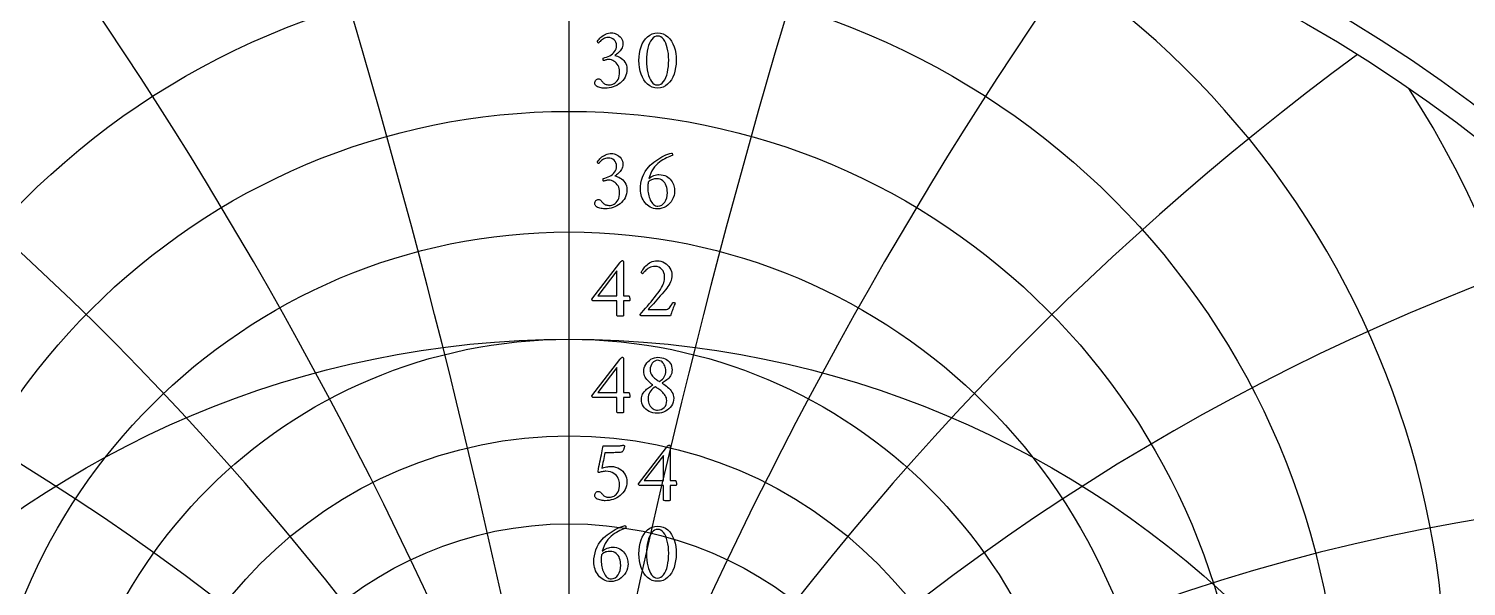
# Model space of a CAD drawing. Header units: millimetres. Extents: x -50 to 50, y -50 to 64.
# Drawn here: x -16.41 to 27.25, y 21.96 to 38.88 of the extents above; entities that cross this region are included whole.
import ezdxf

# ---------------------------------------------------------------- set-up
doc = ezdxf.new("R2010")
doc.units = ezdxf.units.MM
for name, color, linetype in [('ENGRAVE', 7, 'Continuous'), ('ENGRAVE_FINE', 8, 'Continuous'), ('GUIDE', 3, 'Continuous'), ('TEXT', 5, 'Continuous')]:
    doc.layers.add(name, color=color, linetype=linetype)

msp = doc.modelspace()

# ---------------------------------------------------------------- linework, layer by layer
at = {"layer": 'ENGRAVE'}
msp.add_lwpolyline([(0, -45), (0, 45)], dxfattribs=at)
for centre, radius in [((0, 0), 45), ((0, 17.1411), 23.4023), ((0, 15.8552), 20.5206), ((0, 14.8094), 17.9054), ((0, 0), 29.4565), ((0, 13.9564), 15.5001), ((0, 13.2614), 13.2614), ((0, 12.6986), 11.1548)]:
    msp.add_circle(centre, radius, dxfattribs=at)
for centre, radius, start, end in [((0, 18.7331), 26.626, 104.6529, 75.3471), ((0, 20.7246), 30.2956, 147.33942, 32.66058), ((0, 23.2522), 34.5595, 169.60534, 10.39466)]:
    msp.add_arc(centre, radius, start, end, dxfattribs=at)
at = {"layer": 'ENGRAVE_FINE'}
for centre, radius, start, end in [((-249.6616, -32.7148), 253.5131, 4.461368, 17.676322), ((-249.6616, -32.7148), 253.5131, 4.461368, 17.676322), ((249.6616, -32.7148), 253.5131, 162.323678, 175.538632), ((249.6616, -32.7148), 253.5131, 162.323678, 175.538632), ((-120.9497, -32.7148), 128.712, 8.977692, 35.48643), ((-120.9497, -32.7148), 128.712, 8.977692, 35.48643), ((120.9497, -32.7148), 128.712, 144.51357, 171.022308), ((120.9497, -32.7148), 128.712, 144.51357, 171.022308), ((-76.2485, -32.7148), 88.0442, 13.606314, 53.548789), ((-76.2485, -32.7148), 88.0442, 13.606314, 53.548789), ((76.2485, -32.7148), 88.0442, 126.451211, 166.393686), ((76.2485, -32.7148), 88.0442, 126.451211, 166.393686), ((-52.4635, -32.7148), 68.4862, 18.409528, 71.93986), ((-52.4635, -32.7148), 68.4862, 18.409528, 71.93986), ((52.4635, -32.7148), 68.4862, 108.06014, 161.590472), ((52.4635, -32.7148), 68.4862, 108.06014, 161.590472), ((-36.9389, -32.7148), 57.4667, 23.457516, 90.642678), ((-36.9389, -32.7148), 57.4667, 23.457516, 90.642678), ((36.9389, -32.7148), 57.4667, 89.357322, 156.542484), ((36.9389, -32.7148), 57.4667, 89.357322, 156.542484)]:
    msp.add_arc(centre, radius, start, end, dxfattribs=at)
at = {"layer": 'GUIDE'}
msp.add_circle((0, 0), 45.75, dxfattribs=at)
at = {"layer": 'TEXT'}
for points in [[(1.296, 38.7594), (1.3301, 38.757), (1.3659, 38.7498), (1.4033, 38.7377), (1.4424, 38.7208), (1.4809, 38.6993), (1.5166, 38.6732), (1.5495, 38.6427), (1.5795, 38.6077), (1.6045, 38.5685), (1.6224, 38.5252), (1.6331, 38.478), (1.6367, 38.4267), (1.6341, 38.3863), (1.6264, 38.3476), (1.6135, 38.3105), (1.5954, 38.2751), (1.5738, 38.2416), (1.5502, 38.2105), (1.5246, 38.1817), (1.497, 38.1553), (1.4691, 38.1313), (1.4428, 38.1101), (1.4179, 38.0914), (1.3945, 38.0755), (1.4324, 38.0676), (1.4717, 38.0548), (1.5123, 38.037), (1.5542, 38.0142), (1.5952, 37.9866), (1.633, 37.954), (1.6677, 37.9167), (1.6992, 37.8745), (1.7254, 37.8275), (1.7441, 37.7757), (1.7554, 37.7191), (1.7591, 37.6576), (1.7555, 37.5927), (1.7448, 37.5309), (1.7269, 37.4723), (1.7019, 37.4168), (1.671, 37.3649), (1.6354, 37.317), (1.5951, 37.2731), (1.5502, 37.2332), (1.5015, 37.1975), (1.4501, 37.1663), (1.3958, 37.1396), (1.3386, 37.1174), (1.2797, 37.0999), (1.2202, 37.0875), (1.16, 37.08), (1.0991, 37.0775), (1.0723, 37.0784), (1.0422, 37.0811), (1.009, 37.0857), (0.9727, 37.0921), (0.9357, 37.1005), (0.9005, 37.1111), (0.8672, 37.1238), (0.8356, 37.1387), (0.8297, 37.144), (0.8223, 37.152), (0.8137, 37.1626), (0.8037, 37.1759), (0.7944, 37.1907), (0.7877, 37.2059), (0.7837, 37.2213), (0.7824, 37.2371), (0.7845, 37.2638), (0.7907, 37.2877), (0.8011, 37.309), (0.8157, 37.3276), (0.8329, 37.3428), (0.8513, 37.3536), (0.8708, 37.3601), (0.8915, 37.3622), (0.9167, 37.3597), (0.9391, 37.3519), (0.9586, 37.339), (0.9754, 37.321), (0.9907, 37.3009), (1.0063, 37.2821), (1.022, 37.2643), (1.0379, 37.2478), (1.0574, 37.2306), (1.0788, 37.2162), (1.102, 37.2046), (1.1271, 37.1959), (1.1529, 37.1895), (1.1786, 37.1849), (1.2042, 37.1822), (1.2295, 37.1813), (1.2642, 37.1837), (1.299, 37.1909), (1.3341, 37.203), (1.3692, 37.2198), (1.4031, 37.2423), (1.4341, 37.2711), (1.4623, 37.3062), (1.4877, 37.3476), (1.5086, 37.3959), (1.5236, 37.4517), (1.5326, 37.515), (1.5356, 37.5858), (1.5326, 37.6374), (1.5236, 37.6859), (1.5086, 37.7312), (1.4877, 37.7734), (1.462, 37.8119), (1.4328, 37.8463), (1.4001, 37.8764), (1.3639, 37.9025), (1.3254, 37.9234), (1.2857, 37.9384), (1.2449, 37.9474), (1.2029, 37.9504), (1.1815, 37.9495), (1.16, 37.947), (1.1383, 37.9429), (1.1164, 37.9371), (1.0957, 37.9309), (1.0775, 37.9258), (1.0618, 37.9216), (1.0485, 37.9184), (1.0416, 37.9296), (1.0366, 37.9417), (1.0336, 37.9549), (1.0326, 37.969), (1.0329, 37.9777), (1.0339, 37.985), (1.0356, 37.991), (1.0379, 37.9956), (1.0891, 38.0091), (1.139, 38.0256), (1.1876, 38.045), (1.2348, 38.0675), (1.2792, 38.0932), (1.319, 38.1224), (1.3543, 38.155), (1.3852, 38.1912), (1.4102, 38.2314), (1.4281, 38.276), (1.4388, 38.3252), (1.4424, 38.3788), (1.4379, 38.4286), (1.4245, 38.474), (1.402, 38.5151), (1.3706, 38.5518), (1.3321, 38.5821), (1.2887, 38.6037), (1.2403, 38.6167), (1.1869, 38.621), (1.147, 38.6186), (1.1098, 38.6114), (1.0752, 38.5993), (1.0432, 38.5824), (1.0142, 38.563), (0.9883, 38.5432), (0.9656, 38.5231), (0.9461, 38.5026), (0.9295, 38.4839), (0.9158, 38.469), (0.9049, 38.4579), (0.8969, 38.4507), (0.8915, 38.4519), (0.8862, 38.4554), (0.8809, 38.4612), (0.8756, 38.4693), (0.8709, 38.4786), (0.8676, 38.488), (0.8656, 38.4973), (0.8649, 38.5066), (0.8863, 38.5369), (0.9105, 38.5668), (0.9375, 38.5962), (0.9674, 38.625), (0.9999, 38.6525), (1.0349, 38.6776), (1.0724, 38.7004), (1.1124, 38.7208), (1.1548, 38.7377), (1.1996, 38.7498), (1.2466, 38.757), (1.296, 38.7594)], [(2.6879, 38.7567), (2.7761, 38.7496), (2.8572, 38.7281), (2.9312, 38.6924), (2.9979, 38.6423), (3.0573, 38.5804), (3.1091, 38.5089), (3.1531, 38.428), (3.1896, 38.3376), (3.2181, 38.2402), (3.2385, 38.1383), (3.2507, 38.032), (3.2548, 37.9211), (3.2506, 37.8102), (3.2381, 37.7039), (3.2173, 37.602), (3.1882, 37.5046), (3.1512, 37.4141), (3.1067, 37.333), (3.0547, 37.2611), (2.9953, 37.1986), (2.9287, 37.1479), (2.8552, 37.1117), (2.775, 37.09), (2.6879, 37.0828), (2.6031, 37.09), (2.5242, 37.1117), (2.4514, 37.1479), (2.3845, 37.1986), (2.3244, 37.2611), (2.2717, 37.333), (2.2266, 37.4141), (2.1889, 37.5046), (2.1592, 37.602), (2.138, 37.7039), (2.1253, 37.8102), (2.121, 37.9211), (2.1252, 38.032), (2.1377, 38.1383), (2.1585, 38.2402), (2.1876, 38.3376), (2.2247, 38.428), (2.2694, 38.5089), (2.3218, 38.5804), (2.3819, 38.6423), (2.4489, 38.6924), (2.5222, 38.7281), (2.6019, 38.7496), (2.6879, 38.7567)], [(2.7012, 38.6609), (2.6486, 38.6547), (2.5997, 38.636), (2.5548, 38.6048), (2.5136, 38.5611), (2.4766, 38.507), (2.4441, 38.4444), (2.416, 38.3733), (2.3925, 38.2937), (2.3739, 38.2075), (2.3606, 38.1167), (2.3526, 38.0212), (2.3499, 37.9211), (2.3526, 37.822), (2.3606, 37.7272), (2.3739, 37.6364), (2.3925, 37.5498), (2.4157, 37.4696), (2.4427, 37.3978), (2.4736, 37.3345), (2.5083, 37.2797), (2.5463, 37.2355), (2.5871, 37.2039), (2.6308, 37.1849), (2.6773, 37.1786), (2.7333, 37.1851), (2.7844, 37.2045), (2.8304, 37.237), (2.8715, 37.2824), (2.9077, 37.3386), (2.9391, 37.4035), (2.9656, 37.477), (2.9873, 37.5592), (3.0042, 37.6475), (3.0162, 37.7395), (3.0235, 37.8351), (3.0259, 37.9344), (3.0233, 38.0343), (3.0156, 38.129), (3.0027, 38.2186), (2.9846, 38.303), (2.962, 38.3807), (2.9354, 38.45), (2.9048, 38.5111), (2.8702, 38.5638), (2.8322, 38.6063), (2.7914, 38.6367), (2.7477, 38.6549), (2.7012, 38.6609)], [(1.296, 35.0984), (1.3301, 35.096), (1.3659, 35.0888), (1.4033, 35.0767), (1.4424, 35.0598), (1.4809, 35.0383), (1.5166, 35.0123), (1.5495, 34.9817), (1.5795, 34.9467), (1.6045, 34.9075), (1.6224, 34.8642), (1.6331, 34.817), (1.6367, 34.7658), (1.6341, 34.7253), (1.6264, 34.6866), (1.6135, 34.6495), (1.5954, 34.6141), (1.5738, 34.5806), (1.5502, 34.5495), (1.5246, 34.5207), (1.497, 34.4943), (1.4691, 34.4703), (1.4428, 34.4491), (1.4179, 34.4304), (1.3945, 34.4145), (1.4324, 34.4066), (1.4717, 34.3938), (1.5123, 34.376), (1.5542, 34.3533), (1.5952, 34.3256), (1.633, 34.293), (1.6677, 34.2557), (1.6992, 34.2135), (1.7254, 34.1665), (1.7441, 34.1147), (1.7554, 34.0581), (1.7591, 33.9966), (1.7555, 33.9317), (1.7448, 33.8699), (1.7269, 33.8113), (1.7019, 33.7558), (1.671, 33.7039), (1.6354, 33.656), (1.5951, 33.6121), (1.5502, 33.5722), (1.5015, 33.5365), (1.4501, 33.5053), (1.3958, 33.4786), (1.3386, 33.4564), (1.2797, 33.4389), (1.2202, 33.4265), (1.16, 33.419), (1.0991, 33.4165), (1.0723, 33.4174), (1.0422, 33.4201), (1.009, 33.4247), (0.9727, 33.4311), (0.9357, 33.4395), (0.9005, 33.4501), (0.8672, 33.4628), (0.8356, 33.4777), (0.8297, 33.483), (0.8223, 33.491), (0.8137, 33.5016), (0.8037, 33.5149), (0.7944, 33.5297), (0.7877, 33.5449), (0.7837, 33.5604), (0.7824, 33.5762), (0.7845, 33.6028), (0.7907, 33.6267), (0.8011, 33.648), (0.8157, 33.6666), (0.8329, 33.6818), (0.8513, 33.6926), (0.8708, 33.6991), (0.8915, 33.7012), (0.9167, 33.6987), (0.9391, 33.6909), (0.9586, 33.678), (0.9754, 33.66), (0.9907, 33.6399), (1.0063, 33.6211), (1.022, 33.6033), (1.0379, 33.5868), (1.0574, 33.5696), (1.0788, 33.5552), (1.102, 33.5436), (1.1271, 33.5349), (1.1529, 33.5285), (1.1786, 33.5239), (1.2042, 33.5212), (1.2295, 33.5203), (1.2642, 33.5227), (1.299, 33.5299), (1.3341, 33.542), (1.3692, 33.5589), (1.4031, 33.5813), (1.4341, 33.6101), (1.4623, 33.6452), (1.4877, 33.6866), (1.5086, 33.7349), (1.5236, 33.7907), (1.5326, 33.854), (1.5356, 33.9248), (1.5326, 33.9764), (1.5236, 34.0249), (1.5086, 34.0702), (1.4877, 34.1124), (1.462, 34.1509), (1.4328, 34.1853), (1.4001, 34.2154), (1.3639, 34.2415), (1.3254, 34.2624), (1.2857, 34.2774), (1.2449, 34.2864), (1.2029, 34.2894), (1.1815, 34.2885), (1.16, 34.2861), (1.1383, 34.2819), (1.1164, 34.2761), (1.0957, 34.2699), (1.0775, 34.2648), (1.0618, 34.2606), (1.0485, 34.2574), (1.0416, 34.2686), (1.0366, 34.2807), (1.0336, 34.2939), (1.0326, 34.308), (1.0329, 34.3167), (1.0339, 34.324), (1.0356, 34.33), (1.0379, 34.3346), (1.0891, 34.3481), (1.139, 34.3646), (1.1876, 34.384), (1.2348, 34.4065), (1.2792, 34.4322), (1.319, 34.4614), (1.3543, 34.4941), (1.3852, 34.5302), (1.4102, 34.5704), (1.4281, 34.6151), (1.4388, 34.6642), (1.4424, 34.7178), (1.4379, 34.7676), (1.4245, 34.813), (1.402, 34.8541), (1.3706, 34.8908), (1.3321, 34.9211), (1.2887, 34.9427), (1.2403, 34.9557), (1.1869, 34.96), (1.147, 34.9576), (1.1098, 34.9504), (1.0752, 34.9383), (1.0432, 34.9214), (1.0142, 34.902), (0.9883, 34.8822), (0.9656, 34.8621), (0.9461, 34.8416), (0.9295, 34.8229), (0.9158, 34.808), (0.9049, 34.7969), (0.8969, 34.7897), (0.8915, 34.7909), (0.8862, 34.7944), (0.8809, 34.8002), (0.8756, 34.8083), (0.8709, 34.8176), (0.8676, 34.827), (0.8656, 34.8363), (0.8649, 34.8456), (0.8863, 34.8759), (0.9105, 34.9058), (0.9375, 34.9352), (0.9674, 34.964), (0.9999, 34.9915), (1.0349, 35.0166), (1.0724, 35.0394), (1.1124, 35.0598), (1.1548, 35.0767), (1.1996, 35.0888), (1.2466, 35.096), (1.296, 35.0984)], [(2.7305, 34.457), (2.7956, 34.4539), (2.8552, 34.4444), (2.9094, 34.4286), (2.958, 34.4065), (3.0016, 34.3794), (3.0405, 34.3489), (3.0748, 34.3149), (3.1044, 34.2774), (3.1298, 34.2377), (3.1513, 34.1969), (3.169, 34.1552), (3.1829, 34.1124), (3.1934, 34.0702), (3.2009, 34.0302), (3.2054, 33.9924), (3.2069, 33.9567), (3.2024, 33.8861), (3.1892, 33.818), (3.1672, 33.7524), (3.1363, 33.6893), (3.0981, 33.6304), (3.0538, 33.5775), (3.0036, 33.5306), (2.9474, 33.4897), (2.8863, 33.4565), (2.8213, 33.4328), (2.7525, 33.4186), (2.6799, 33.4138), (2.6228, 33.4171), (2.5685, 33.4268), (2.517, 33.443), (2.4683, 33.4657), (2.4229, 33.4937), (2.3809, 33.5259), (2.3424, 33.5623), (2.3073, 33.6028), (2.276, 33.6466), (2.2485, 33.6929), (2.2248, 33.7417), (2.2049, 33.793), (2.1892, 33.8455), (2.1779, 33.8978), (2.1712, 33.95), (2.169, 34.002), (2.1729, 34.1004), (2.1849, 34.1962), (2.2049, 34.2894), (2.2328, 34.3799), (2.2684, 34.4662), (2.3113, 34.5469), (2.3616, 34.6219), (2.4191, 34.6912), (2.4674, 34.7408), (2.5192, 34.7884), (2.5745, 34.8339), (2.6333, 34.8775), (2.6942, 34.9186), (2.7558, 34.9567), (2.818, 34.9918), (2.8808, 35.0239), (2.943, 35.0523), (3.0029, 35.0765), (3.0607, 35.0963), (3.1164, 35.1117), (3.1249, 35.1098), (3.1317, 35.1041), (3.1368, 35.0945), (3.1403, 35.0811), (3.1427, 35.0669), (3.1443, 35.0548), (3.1453, 35.0449), (3.1456, 35.0372), (3.103, 35.0226), (3.0575, 35.0053), (3.0092, 34.9853), (2.958, 34.9627), (2.9054, 34.9367), (2.8526, 34.9068), (2.7996, 34.8729), (2.7465, 34.8349), (2.6946, 34.7924), (2.6453, 34.7448), (2.5987, 34.692), (2.5548, 34.634), (2.5148, 34.5702), (2.4797, 34.5), (2.4496, 34.4232), (2.4244, 34.3399), (2.46, 34.3663), (2.4976, 34.3895), (2.5372, 34.4096), (2.5788, 34.4264), (2.6202, 34.4398), (2.6593, 34.4494), (2.6961, 34.4551), (2.7305, 34.457)], [(2.4031, 34.2255), (2.4007, 34.2041), (2.3985, 34.1823), (2.3967, 34.1601), (2.3952, 34.1377), (2.394, 34.1151), (2.3932, 34.0924), (2.3927, 34.0698), (2.3925, 34.0472), (2.3937, 34.0028), (2.3972, 33.9574), (2.403, 33.911), (2.4111, 33.8636), (2.4217, 33.8165), (2.4347, 33.7711), (2.4503, 33.7273), (2.4683, 33.6853), (2.4889, 33.6459), (2.5119, 33.6104), (2.5375, 33.5787), (2.5655, 33.5509), (2.5959, 33.5282), (2.6287, 33.512), (2.6638, 33.5022), (2.7012, 33.499), (2.7609, 33.5063), (2.815, 33.5283), (2.8634, 33.5648), (2.9061, 33.6161), (2.9411, 33.6783), (2.966, 33.7478), (2.981, 33.8247), (2.986, 33.9088), (2.9839, 33.9637), (2.9777, 34.0166), (2.9673, 34.0675), (2.9527, 34.1164), (2.9337, 34.162), (2.9098, 34.2029), (2.8811, 34.2391), (2.8476, 34.2708), (2.8088, 34.2964), (2.7644, 34.3147), (2.7143, 34.3256), (2.6586, 34.3293), (2.6299, 34.3282), (2.5997, 34.325), (2.5681, 34.3196), (2.5349, 34.312), (2.5012, 34.3001), (2.468, 34.2817), (2.4353, 34.2569), (2.4031, 34.2255)], [(1.6181, 31.8455), (1.628, 31.8445), (1.6364, 31.8415), (1.6433, 31.8365), (1.6487, 31.8295), (1.6527, 31.8215), (1.6557, 31.8135), (1.6574, 31.8056), (1.658, 31.7976), (1.658, 30.773), (1.8123, 30.773), (1.8188, 30.771), (1.825, 30.765), (1.8308, 30.755), (1.8363, 30.741), (1.8409, 30.7244), (1.8443, 30.7064), (1.8463, 30.6871), (1.8469, 30.6665), (1.8464, 30.6529), (1.8449, 30.6412), (1.8424, 30.6316), (1.839, 30.6239), (1.658, 30.6239), (1.658, 30.1689), (1.6569, 30.1684), (1.6537, 30.1672), (1.6483, 30.1651), (1.6407, 30.1622), (1.6283, 30.1593), (1.6084, 30.1572), (1.5811, 30.156), (1.5462, 30.1556), (1.5055, 30.1569), (1.4764, 30.1609), (1.4589, 30.1675), (1.4531, 30.1768), (1.4531, 30.6239), (0.7212, 30.6239), (0.715, 30.6284), (0.7096, 30.6336), (0.705, 30.6397), (0.7012, 30.6466), (0.6983, 30.6536), (0.6963, 30.6602), (0.695, 30.6663), (0.6946, 30.6718), (1.5409, 31.7789), (1.5482, 31.7875), (1.5569, 31.7972), (1.5668, 31.8081), (1.5781, 31.8202), (1.5896, 31.8313), (1.6001, 31.8392), (1.6096, 31.8439), (1.6181, 31.8455)], [(1.4531, 31.5341), (0.8702, 30.773), (1.4531, 30.773)], [(3.2228, 30.5601), (3.2093, 30.5271), (3.1955, 30.4919), (3.1814, 30.4545), (3.1669, 30.415), (3.1526, 30.3752), (3.139, 30.3369), (3.126, 30.3), (3.1137, 30.2647), (3.1027, 30.2329), (3.0937, 30.2068), (3.0868, 30.1863), (3.0818, 30.1715), (2.1823, 30.1715), (2.1782, 30.1746), (2.1739, 30.1785), (2.1695, 30.1832), (2.165, 30.1888), (2.1609, 30.1946), (2.158, 30.1998), (2.1562, 30.2045), (2.1556, 30.2088), (2.2105, 30.2707), (2.2661, 30.3339), (2.3223, 30.3984), (2.3792, 30.4643), (2.4357, 30.5306), (2.491, 30.5967), (2.5449, 30.6624), (2.5974, 30.7277), (2.6475, 30.7916), (2.6939, 30.8528), (2.7366, 30.9114), (2.7757, 30.9672), (2.8121, 31.024), (2.8413, 31.077), (2.8633, 31.1264), (2.8782, 31.1722), (2.8881, 31.2166), (2.8952, 31.262), (2.8994, 31.3084), (2.9008, 31.3558), (2.8957, 31.4197), (2.8805, 31.4782), (2.8551, 31.5314), (2.8196, 31.5793), (2.7763, 31.6189), (2.7275, 31.6472), (2.6732, 31.6642), (2.6134, 31.6698), (2.5632, 31.667), (2.5162, 31.6585), (2.4727, 31.6444), (2.4324, 31.6246), (2.3957, 31.6015), (2.3626, 31.5774), (2.3331, 31.5522), (2.3073, 31.5261), (2.2854, 31.5012), (2.2674, 31.4795), (2.2534, 31.4613), (2.2435, 31.4463), (2.2354, 31.4474), (2.2272, 31.4506), (2.2188, 31.456), (2.2102, 31.4636), (2.2026, 31.4716), (2.1972, 31.4785), (2.194, 31.4843), (2.1929, 31.4889), (2.1986, 31.5029), (2.2079, 31.5211), (2.2206, 31.5435), (2.2368, 31.57), (2.2565, 31.599), (2.2797, 31.6286), (2.3064, 31.6589), (2.3366, 31.6898), (2.3698, 31.7199), (2.4055, 31.7477), (2.4436, 31.7731), (2.4843, 31.7962), (2.5275, 31.8155), (2.5731, 31.8292), (2.6213, 31.8374), (2.6719, 31.8402), (2.7331, 31.8362), (2.7914, 31.8245), (2.8468, 31.805), (2.8995, 31.7776), (2.948, 31.7441), (2.9913, 31.7061), (3.0292, 31.6636), (3.0618, 31.6166), (3.088, 31.5665), (3.1067, 31.5148), (3.118, 31.4614), (3.1217, 31.4064), (3.1192, 31.3513), (3.1117, 31.2979), (3.0992, 31.2462), (3.0818, 31.1961), (3.06, 31.1477), (3.0345, 31.101), (3.0054, 31.0559), (2.9727, 31.0125), (2.9262, 30.9557), (2.8772, 30.8971), (2.8257, 30.8366), (2.7717, 30.7743), (2.7173, 30.7121), (2.6643, 30.6519), (2.6128, 30.5937), (2.5628, 30.5375), (2.5161, 30.485), (2.4743, 30.438), (2.4376, 30.3965), (2.4058, 30.3605), (2.9221, 30.3605), (2.9589, 30.3636), (2.9923, 30.3728), (3.0221, 30.3882), (3.0485, 30.4097), (3.0727, 30.4376), (3.0961, 30.4719), (3.1186, 30.5128), (3.1403, 30.5601), (3.1441, 30.5671), (3.1503, 30.572), (3.1588, 30.575), (3.1696, 30.576), (3.1743, 30.5757), (3.1802, 30.5747), (3.1876, 30.573), (3.1962, 30.5707), (3.2049, 30.5681), (3.2122, 30.5654), (3.2182, 30.5627), (3.2228, 30.5601)], [(1.6181, 28.9117), (1.628, 28.9107), (1.6364, 28.9077), (1.6433, 28.9027), (1.6487, 28.8958), (1.6527, 28.8878), (1.6557, 28.8798), (1.6574, 28.8718), (1.658, 28.8638), (1.658, 27.8392), (1.8123, 27.8392), (1.8188, 27.8372), (1.825, 27.8312), (1.8308, 27.8213), (1.8363, 27.8073), (1.8409, 27.7907), (1.8443, 27.7727), (1.8463, 27.7534), (1.8469, 27.7328), (1.8464, 27.7191), (1.8449, 27.7075), (1.8424, 27.6978), (1.839, 27.6902), (1.658, 27.6902), (1.658, 27.2351), (1.6569, 27.2347), (1.6537, 27.2334), (1.6483, 27.2314), (1.6407, 27.2285), (1.6283, 27.2255), (1.6084, 27.2235), (1.5811, 27.2222), (1.5462, 27.2218), (1.5055, 27.2231), (1.4764, 27.2271), (1.4589, 27.2338), (1.4531, 27.2431), (1.4531, 27.6902), (0.7212, 27.6902), (0.715, 27.6946), (0.7096, 27.6998), (0.705, 27.7059), (0.7012, 27.7128), (0.6983, 27.7199), (0.6963, 27.7265), (0.695, 27.7325), (0.6946, 27.7381), (1.5409, 28.8452), (1.5482, 28.8538), (1.5569, 28.8635), (1.5668, 28.8744), (1.5781, 28.8864), (1.5896, 28.8975), (1.6001, 28.9054), (1.6096, 28.9101), (1.6181, 28.9117)], [(2.7012, 28.9091), (2.7585, 28.9062), (2.8133, 28.8978), (2.8656, 28.8836), (2.9154, 28.8638), (2.9616, 28.8387), (3.0029, 28.8086), (3.0394, 28.7735), (3.0711, 28.7334), (3.0967, 28.6885), (3.115, 28.6389), (3.126, 28.5847), (3.1297, 28.5258), (3.1267, 28.4769), (3.1177, 28.4314), (3.1027, 28.3891), (3.0818, 28.3502), (3.0566, 28.3143), (3.0289, 28.281), (2.9987, 28.2504), (2.966, 28.2225), (2.9325, 28.1968), (2.8998, 28.1732), (2.868, 28.1516), (2.8369, 28.132), (2.8299, 28.129), (2.8276, 28.1253), (2.8299, 28.121), (2.8369, 28.116), (2.8768, 28.093), (2.9164, 28.0668), (2.9559, 28.0372), (2.9953, 28.0042), (3.0329, 27.9686), (3.0671, 27.931), (3.0981, 27.8915), (3.1257, 27.8499), (3.1484, 27.8068), (3.1646, 27.7627), (3.1743, 27.7176), (3.1776, 27.6716), (3.1733, 27.608), (3.1603, 27.5478), (3.1387, 27.4909), (3.1084, 27.4374), (3.071, 27.3882), (3.0282, 27.3446), (2.9799, 27.3064), (2.9261, 27.2737), (2.8685, 27.2475), (2.8087, 27.2288), (2.7467, 27.2176), (2.6826, 27.2138), (2.614, 27.2171), (2.5492, 27.2271), (2.4882, 27.2438), (2.4311, 27.267), (2.3789, 27.2963), (2.333, 27.3309), (2.2931, 27.3708), (2.2594, 27.4161), (2.2327, 27.4658), (2.2135, 27.5192), (2.2021, 27.5763), (2.1982, 27.637), (2.2006, 27.6785), (2.2075, 27.7181), (2.2192, 27.7557), (2.2355, 27.7913), (2.2553, 27.8249), (2.2774, 27.8565), (2.3018, 27.8861), (2.3286, 27.9137), (2.3567, 27.9394), (2.3848, 27.963), (2.4132, 27.9846), (2.4417, 28.0042), (2.4691, 28.022), (2.494, 28.0382), (2.5163, 28.0526), (2.5362, 28.0654), (2.5402, 28.0693), (2.5415, 28.0728), (2.5402, 28.0759), (2.5362, 28.0787), (2.509, 28.0965), (2.4807, 28.1177), (2.4511, 28.1424), (2.4204, 28.1706), (2.3903, 28.2017), (2.3626, 28.2354), (2.3371, 28.2716), (2.314, 28.3103), (2.2948, 28.3512), (2.2811, 28.3941), (2.2728, 28.439), (2.2701, 28.4859), (2.2738, 28.5408), (2.2851, 28.5937), (2.3038, 28.6446), (2.33, 28.6935), (2.3623, 28.7392), (2.3995, 28.7803), (2.4415, 28.817), (2.4883, 28.8492), (2.5385, 28.8754), (2.5908, 28.8941), (2.645, 28.9053), (2.7012, 28.9091)], [(2.6879, 28.8186), (2.6431, 28.8133), (2.6017, 28.7973), (2.5639, 28.7707), (2.5296, 28.7334), (2.501, 28.6888), (2.4807, 28.6403), (2.4684, 28.5877), (2.4644, 28.5312), (2.4673, 28.4838), (2.476, 28.4403), (2.4906, 28.4007), (2.5109, 28.3648), (2.5353, 28.3325), (2.5618, 28.3033), (2.5905, 28.2773), (2.6214, 28.2544), (2.6523, 28.2339), (2.6812, 28.2151), (2.7082, 28.198), (2.7331, 28.1825), (2.7361, 28.1814), (2.7398, 28.1805), (2.7441, 28.18), (2.7491, 28.1799), (2.7503, 28.1799), (2.7511, 28.1799), (2.7516, 28.1799), (2.7518, 28.1799), (2.7556, 28.18), (2.7591, 28.1805), (2.7623, 28.1814), (2.7651, 28.1825), (2.803, 28.2108), (2.8369, 28.2424), (2.8669, 28.2773), (2.8928, 28.3156), (2.9138, 28.3572), (2.9287, 28.4021), (2.9377, 28.4503), (2.9407, 28.5019), (2.9388, 28.5401), (2.9331, 28.5777), (2.9235, 28.6147), (2.9101, 28.6509), (2.8932, 28.6853), (2.8732, 28.7168), (2.85, 28.7452), (2.8236, 28.7707), (2.7942, 28.7916), (2.7618, 28.8066), (2.7263, 28.8156), (2.6879, 28.8186)], [(1.4531, 28.6004), (0.8702, 27.8392), (1.4531, 27.8392)], [(2.6879, 27.307), (2.7485, 27.312), (2.8027, 27.3269), (2.8503, 27.3519), (2.8915, 27.3868), (2.9247, 27.4299), (2.9484, 27.4793), (2.9626, 27.535), (2.9673, 27.597), (2.9645, 27.6364), (2.956, 27.6746), (2.9419, 27.7116), (2.9221, 27.7474), (2.8985, 27.7817), (2.8729, 27.8139), (2.8453, 27.8442), (2.8156, 27.8725), (2.7855, 27.8985), (2.7564, 27.9221), (2.7283, 27.9431), (2.7012, 27.9616), (2.6771, 27.9773), (2.658, 27.9896), (2.6438, 27.9986), (2.6347, 28.0042), (2.6297, 28.0066), (2.6254, 28.0082), (2.6217, 28.0092), (2.6187, 28.0095), (2.6151, 28.0094), (2.6121, 28.0089), (2.6097, 28.0081), (2.6081, 28.0069), (2.5584, 27.9725), (2.5159, 27.9357), (2.4806, 27.8966), (2.4524, 27.8552), (2.4308, 27.8101), (2.4155, 27.7601), (2.4062, 27.705), (2.4031, 27.645), (2.4058, 27.5936), (2.4138, 27.5461), (2.4271, 27.5025), (2.4457, 27.4627), (2.4684, 27.427), (2.494, 27.3958), (2.5223, 27.3691), (2.5535, 27.3469), (2.5864, 27.3294), (2.6197, 27.3169), (2.6536, 27.3095), (2.6879, 27.307)], [(1.2721, 25.5957), (1.3464, 25.5914), (1.4148, 25.5784), (1.4774, 25.5568), (1.5342, 25.5265), (1.585, 25.4896), (1.6297, 25.4483), (1.6682, 25.4025), (1.7006, 25.3522), (1.7262, 25.2992), (1.7445, 25.2454), (1.7555, 25.1907), (1.7591, 25.1353), (1.7555, 25.0703), (1.7448, 25.0085), (1.7269, 24.9499), (1.7019, 24.8944), (1.671, 24.8425), (1.6354, 24.7946), (1.5951, 24.7507), (1.5502, 24.7108), (1.5015, 24.6751), (1.4501, 24.6439), (1.3958, 24.6172), (1.3386, 24.595), (1.2797, 24.5776), (1.2202, 24.5651), (1.16, 24.5576), (1.0991, 24.5551), (1.0723, 24.556), (1.0422, 24.5588), (1.009, 24.5633), (0.9727, 24.5698), (0.9357, 24.5782), (0.9005, 24.5887), (0.8672, 24.6014), (0.8356, 24.6163), (0.8297, 24.6216), (0.8223, 24.6296), (0.8137, 24.6403), (0.8037, 24.6536), (0.7944, 24.6684), (0.7877, 24.6835), (0.7837, 24.699), (0.7824, 24.7148), (0.7845, 24.7414), (0.7907, 24.7654), (0.8011, 24.7866), (0.8157, 24.8053), (0.8329, 24.8204), (0.8513, 24.8312), (0.8708, 24.8377), (0.8915, 24.8399), (0.9167, 24.8373), (0.9391, 24.8296), (0.9586, 24.8167), (0.9754, 24.7986), (0.9907, 24.7786), (1.0063, 24.7597), (1.022, 24.742), (1.0379, 24.7254), (1.0574, 24.7082), (1.0788, 24.6938), (1.102, 24.6823), (1.1271, 24.6735), (1.1529, 24.6671), (1.1786, 24.6626), (1.2042, 24.6598), (1.2295, 24.6589), (1.2642, 24.6613), (1.299, 24.6686), (1.3341, 24.6806), (1.3692, 24.6975), (1.4031, 24.7199), (1.4341, 24.7487), (1.4623, 24.7838), (1.4877, 24.8252), (1.5086, 24.8736), (1.5236, 24.9294), (1.5326, 24.9926), (1.5356, 25.0634), (1.533, 25.1051), (1.5253, 25.1476), (1.5124, 25.1909), (1.4943, 25.2351), (1.4706, 25.278), (1.4408, 25.3176), (1.4047, 25.3538), (1.3626, 25.3868), (1.3135, 25.4141), (1.2568, 25.4337), (1.1924, 25.4454), (1.1204, 25.4493), (1.0973, 25.4486), (1.0705, 25.4463), (1.0401, 25.4426), (1.006, 25.4373), (0.9725, 25.4311), (0.9441, 25.4244), (0.9206, 25.4171), (0.9022, 25.4094), (0.8983, 25.4101), (0.8945, 25.4124), (0.891, 25.4161), (0.8875, 25.4214), (0.8846, 25.4274), (0.8826, 25.4337), (0.8813, 25.4401), (0.8809, 25.4466), (0.8955, 25.5198), (0.9102, 25.593), (0.9248, 25.6662), (0.9394, 25.7394), (0.9538, 25.8113), (0.9677, 25.8808), (0.9811, 25.9477), (0.994, 26.0122), (1.0059, 26.0725), (1.0163, 26.1269), (1.0252, 26.1756), (1.0326, 26.2184), (1.4158, 26.2184), (1.4426, 26.2188), (1.4697, 26.2198), (1.4971, 26.2214), (1.5249, 26.2237), (1.5517, 26.2265), (1.5761, 26.2294), (1.5983, 26.2325), (1.6181, 26.2357), (1.6344, 26.2386), (1.646, 26.2407), (1.653, 26.242), (1.6553, 26.2424), (1.6617, 26.2385), (1.6676, 26.2351), (1.673, 26.2319), (1.6779, 26.2291), (1.682, 26.2261), (1.6849, 26.2224), (1.6867, 26.2181), (1.6873, 26.2131), (1.6867, 26.2075), (1.6849, 26.1988), (1.682, 26.1869), (1.6779, 26.1718), (1.6728, 26.1548), (1.6666, 26.1369), (1.6595, 26.1182), (1.6513, 26.0987), (1.6423, 26.0794), (1.6324, 26.0614), (1.6216, 26.0448), (1.6101, 26.0295), (1.5821, 26.0268), (1.5515, 26.0241), (1.5183, 26.0215), (1.4823, 26.0188), (1.4434, 26.0165), (1.4012, 26.0148), (1.3556, 26.0138), (1.3067, 26.0135), (1.0885, 26.0135), (1.0766, 25.9547), (1.0648, 25.8954), (1.0533, 25.8356), (1.0419, 25.7753), (1.0305, 25.7155), (1.0189, 25.6572), (1.0072, 25.6004), (0.9953, 25.5451), (1.024, 25.5553), (1.0569, 25.5647), (1.0939, 25.5733), (1.135, 25.581), (1.176, 25.5874), (1.2126, 25.592), (1.2446, 25.5948), (1.2721, 25.5957)], [(3.0339, 26.2424), (3.0438, 26.2414), (3.0522, 26.2384), (3.0591, 26.2334), (3.0645, 26.2264), (3.0686, 26.2184), (3.0715, 26.2104), (3.0732, 26.2025), (3.0738, 26.1945), (3.0738, 25.1699), (3.2281, 25.1699), (3.2346, 25.1679), (3.2408, 25.1619), (3.2466, 25.1519), (3.2521, 25.1379), (3.2568, 25.1213), (3.2601, 25.1033), (3.2621, 25.084), (3.2627, 25.0634), (3.2622, 25.0498), (3.2607, 25.0381), (3.2583, 25.0285), (3.2548, 25.0208), (3.0738, 25.0208), (3.0738, 24.5658), (3.0727, 24.5653), (3.0695, 24.5641), (3.0641, 24.562), (3.0565, 24.5591), (3.0441, 24.5562), (3.0242, 24.5541), (2.9969, 24.5529), (2.962, 24.5525), (2.9213, 24.5538), (2.8922, 24.5578), (2.8747, 24.5644), (2.8689, 24.5737), (2.8689, 25.0208), (2.137, 25.0208), (2.1308, 25.0252), (2.1254, 25.0305), (2.1208, 25.0366), (2.1171, 25.0435), (2.1141, 25.0505), (2.1121, 25.0571), (2.1108, 25.0632), (2.1104, 25.0687), (2.9567, 26.1758), (2.964, 26.1844), (2.9727, 26.1941), (2.9826, 26.205), (2.994, 26.2171), (3.0054, 26.2282), (3.0159, 26.2361), (3.0254, 26.2408), (3.0339, 26.2424)], [(2.8689, 25.931), (2.286, 25.1699), (2.8689, 25.1699)], [(1.3147, 23.1437), (1.3798, 23.1405), (1.4394, 23.131), (1.4936, 23.1152), (1.5422, 23.0931), (1.5858, 23.0661), (1.6247, 23.0356), (1.659, 23.0015), (1.6886, 22.964), (1.714, 22.9243), (1.7355, 22.8835), (1.7532, 22.8418), (1.7671, 22.799), (1.7776, 22.7569), (1.7851, 22.7169), (1.7896, 22.679), (1.791, 22.6434), (1.7866, 22.5727), (1.7734, 22.5046), (1.7514, 22.439), (1.7205, 22.3759), (1.6823, 22.317), (1.638, 22.2641), (1.5878, 22.2172), (1.5316, 22.1763), (1.4704, 22.1431), (1.4055, 22.1194), (1.3367, 22.1052), (1.2641, 22.1004), (1.207, 22.1037), (1.1527, 22.1134), (1.1012, 22.1296), (1.0525, 22.1523), (1.007, 22.1804), (0.9651, 22.2126), (0.9265, 22.2489), (0.8915, 22.2894), (0.8602, 22.3332), (0.8327, 22.3796), (0.8089, 22.4284), (0.7891, 22.4797), (0.7734, 22.5322), (0.7621, 22.5845), (0.7554, 22.6366), (0.7531, 22.6886), (0.7571, 22.7871), (0.7691, 22.8829), (0.7891, 22.976), (0.817, 23.0665), (0.8526, 23.1528), (0.8955, 23.2335), (0.9458, 23.3085), (1.0033, 23.3779), (1.0516, 23.4274), (1.1034, 23.475), (1.1587, 23.5206), (1.2175, 23.5642), (1.2784, 23.6052), (1.34, 23.6433), (1.4022, 23.6784), (1.465, 23.7105), (1.5272, 23.739), (1.5871, 23.7631), (1.6449, 23.7829), (1.7006, 23.7984), (1.709, 23.7964), (1.7159, 23.7907), (1.721, 23.7811), (1.7245, 23.7677), (1.7268, 23.7535), (1.7285, 23.7415), (1.7295, 23.7316), (1.7298, 23.7238), (1.6872, 23.7092), (1.6417, 23.6919), (1.5934, 23.6719), (1.5422, 23.6493), (1.4896, 23.6234), (1.4368, 23.5934), (1.3838, 23.5595), (1.3306, 23.5216), (1.2787, 23.4791), (1.2295, 23.4314), (1.1829, 23.3786), (1.139, 23.3207), (1.0989, 23.2569), (1.0639, 23.1866), (1.0337, 23.1098), (1.0086, 23.0266), (1.0442, 23.0529), (1.0818, 23.0761), (1.1214, 23.0962), (1.163, 23.1131), (1.2044, 23.1265), (1.2435, 23.136), (1.2802, 23.1418), (1.3147, 23.1437)], [(2.6879, 23.7824), (2.7761, 23.7752), (2.8572, 23.7538), (2.9312, 23.718), (2.9979, 23.6679), (3.0573, 23.606), (3.1091, 23.5346), (3.1531, 23.4536), (3.1896, 23.3632), (3.2181, 23.2658), (3.2385, 23.164), (3.2507, 23.0576), (3.2548, 22.9467), (3.2506, 22.8359), (3.2381, 22.7295), (3.2173, 22.6276), (3.1882, 22.5302), (3.1512, 22.4398), (3.1067, 22.3586), (3.0547, 22.2867), (2.9953, 22.2242), (2.9287, 22.1736), (2.8552, 22.1374), (2.775, 22.1157), (2.6879, 22.1084), (2.6031, 22.1157), (2.5242, 22.1374), (2.4514, 22.1736), (2.3845, 22.2242), (2.3244, 22.2867), (2.2717, 22.3586), (2.2266, 22.4398), (2.1889, 22.5302), (2.1592, 22.6276), (2.138, 22.7295), (2.1253, 22.8359), (2.121, 22.9467), (2.1252, 23.0576), (2.1377, 23.164), (2.1585, 23.2658), (2.1876, 23.3632), (2.2247, 23.4536), (2.2694, 23.5346), (2.3218, 23.606), (2.3819, 23.6679), (2.4489, 23.718), (2.5222, 23.7538), (2.6019, 23.7752), (2.6879, 23.7824)], [(2.7012, 23.6866), (2.6486, 23.6803), (2.5997, 23.6616), (2.5548, 23.6304), (2.5136, 23.5868), (2.4766, 23.5326), (2.4441, 23.47), (2.416, 23.3989), (2.3925, 23.3193), (2.3739, 23.2332), (2.3606, 23.1423), (2.3526, 23.0469), (2.3499, 22.9467), (2.3526, 22.8477), (2.3606, 22.7528), (2.3739, 22.6621), (2.3925, 22.5755), (2.4157, 22.4952), (2.4427, 22.4235), (2.4736, 22.3602), (2.5083, 22.3054), (2.5463, 22.2611), (2.5871, 22.2295), (2.6308, 22.2106), (2.6773, 22.2042), (2.7333, 22.2107), (2.7844, 22.2302), (2.8304, 22.2626), (2.8715, 22.308), (2.9077, 22.3642), (2.9391, 22.4291), (2.9656, 22.5026), (2.9873, 22.5848), (3.0042, 22.6731), (3.0162, 22.7651), (3.0235, 22.8607), (3.0259, 22.96), (3.0233, 23.0599), (3.0156, 23.1547), (3.0027, 23.2442), (2.9846, 23.3286), (2.962, 23.4063), (2.9354, 23.4757), (2.9048, 23.5367), (2.8702, 23.5894), (2.8322, 23.6319), (2.7914, 23.6623), (2.7477, 23.6805), (2.7012, 23.6866)], [(0.9873, 22.9121), (0.9848, 22.8907), (0.9827, 22.8689), (0.9809, 22.8468), (0.9794, 22.8243), (0.9782, 22.8017), (0.9774, 22.7791), (0.9769, 22.7565), (0.9767, 22.7338), (0.9779, 22.6894), (0.9814, 22.644), (0.9872, 22.5976), (0.9953, 22.5502), (1.0059, 22.5031), (1.0189, 22.4577), (1.0345, 22.414), (1.0525, 22.3719), (1.0731, 22.3326), (1.0961, 22.2971), (1.1217, 22.2654), (1.1497, 22.2375), (1.1801, 22.2148), (1.2129, 22.1986), (1.248, 22.1889), (1.2854, 22.1856), (1.3451, 22.1929), (1.3992, 22.2149), (1.4476, 22.2515), (1.4903, 22.3027), (1.5253, 22.3649), (1.5502, 22.4344), (1.5652, 22.5113), (1.5702, 22.5954), (1.5681, 22.6503), (1.5618, 22.7032), (1.5514, 22.7541), (1.5369, 22.803), (1.5179, 22.8486), (1.494, 22.8895), (1.4653, 22.9258), (1.4318, 22.9574), (1.393, 22.983), (1.3486, 23.0013), (1.2985, 23.0123), (1.2428, 23.0159), (1.2141, 23.0149), (1.1839, 23.0116), (1.1523, 23.0062), (1.1191, 22.9986), (1.0854, 22.9867), (1.0522, 22.9684), (1.0195, 22.9435), (0.9873, 22.9121)]]:
    msp.add_lwpolyline(points, close=True, dxfattribs=at)

doc.saveas('drawing.dxf')
